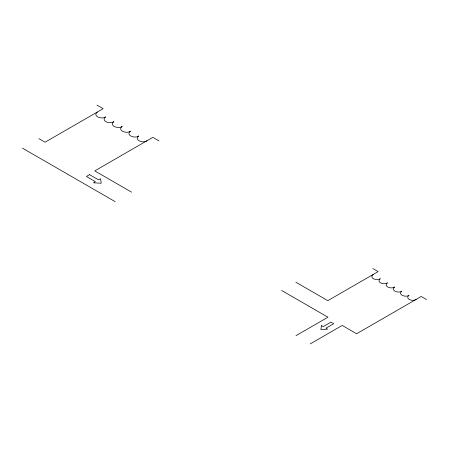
<?xml version="1.0" encoding="UTF-8"?>
<svg xmlns="http://www.w3.org/2000/svg" width="449" height="449" viewBox="0 0 449 449"><rect width="100%" height="100%" fill="white"/><g stroke="black" fill="none" stroke-linecap="round" stroke-linejoin="round"><path stroke-width="0.67" d="M147.031 140.711C143.803 143.702 133.347 140.284 138.752 135.929C135.519 138.921 125.069 135.503 130.468 131.147C127.241 134.144 116.791 130.721 122.19 126.365C118.957 129.363 108.506 125.939 113.911 121.584C110.678 124.581 100.228 121.157 105.627 116.807C102.394 119.799 91.95 116.381 97.349 112.026M416.178 299.365C413.383 301.964 404.319 298.995 409.005 295.223C406.199 297.816 397.146 294.853 401.827 291.081C399.026 293.674 389.968 290.711 394.649 286.933C391.854 289.532 382.789 286.563 387.476 282.791C384.67 285.39 375.617 282.421 380.297 278.649C377.497 281.242 368.438 278.279 373.119 274.507M296.009 335.65L327.955 317.207L281.613 290.452M310.27 343.883L342.217 325.441L356.613 333.753L421.201 296.463L426.55 299.55M96.973 105.117L103.147 108.68L45.074 142.204L38.906 138.646M158.997 140.924L152.828 137.36L94.756 170.889L131.613 192.172M372.799 268.519L378.142 271.606L327.815 300.662L295.874 282.219M22.45 148.142L115.163 201.668M321.495 325.62L320.861 329.538L327.647 329.173L325.929 328.18L333.714 323.684L330.997 322.118L323.213 326.614L321.495 325.62M89.547 174.661L86.416 176.468L95.396 181.654L93.414 182.805L101.244 183.226L100.514 178.702L98.527 179.847L89.547 174.661"/></g></svg>
